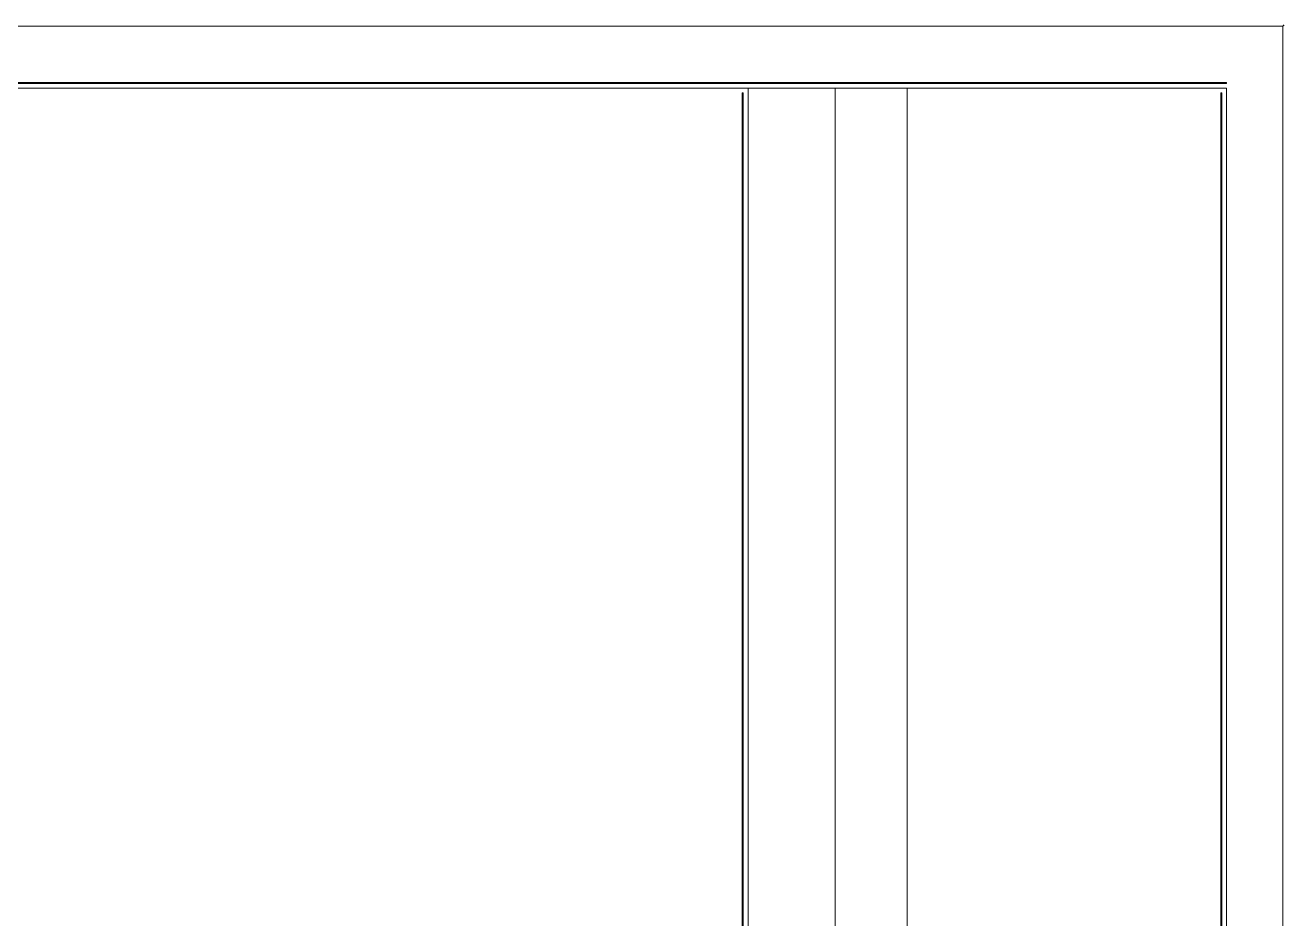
# Model space of a CAD drawing. Header units: millimetres. Extents: x 24 to 865, y 18 to 612.
# Drawn here: x 655.2 to 865.4, y 462.8 to 612 of the extents above; entities that cross this region are included whole.
import ezdxf

# ---------------------------------------------------------------- set-up
doc = ezdxf.new("R2010")
doc.units = ezdxf.units.MM
for name, color, linetype, lineweight in [('TRACE_CURVE', 6, 'Continuous', 0), ('TRACE_STRAIGHT', 5, 'Continuous', 0), ('TRACE_TEXT_SYMBOL', 6, 'Continuous', 0)]:
    doc.layers.add(name, color=color, linetype=linetype, lineweight=lineweight)

msp = doc.modelspace()

# ---------------------------------------------------------------- linework, layer by layer
at = {"layer": 'TRACE_CURVE', "color": 6}
for points in [[(48.96, 602.45), (48.96, 602.28), (855.9, 602.28), (855.9, 602.45)], [(774.98, 600.7), (774.98, 28.73), (775.16, 28.73), (775.16, 600.7)], [(854.94, 600.7), (854.94, 449.1), (855.11, 448.93), (854.94, 448.75), (854.94, 439.21), (855.03, 439.12), (854.85, 438.94), (854.94, 438.85), (854.94, 429.13), (855.03, 429.05), (854.94, 428.96), (854.94, 419.24), (855.03, 419.15), (854.85, 418.97), (854.94, 418.89), (854.94, 409.08), (855.03, 408.99), (854.94, 408.9), (854.94, 399.36), (855.11, 399.36), (855.11, 600.7)]]:
    msp.add_lwpolyline(points, close=True, dxfattribs=at)
at = {"layer": 'TRACE_STRAIGHT', "color": 5}
for p, q in [((24.47, 611.85), (865.28, 611.85)), ((865.28, 611.85), (865.28, 18.13)), ((48.9, 601.46), (855.9, 601.46)), ((775.99, 601.46), (775.99, 27.88)), ((790.49, 601.46), (790.49, 394.1)), ((802.51, 601.46), (802.51, 398.77)), ((855.9, 601.46), (855.9, 27.88))]:
    msp.add_line(p, q, dxfattribs=at)
at = {"layer": 'TRACE_TEXT_SYMBOL', "color": 6}
msp.add_lwpolyline([(865.36, 612), (865.45, 611.91), (865.45, 612)], close=True, dxfattribs=at)

doc.saveas('drawing.dxf')
